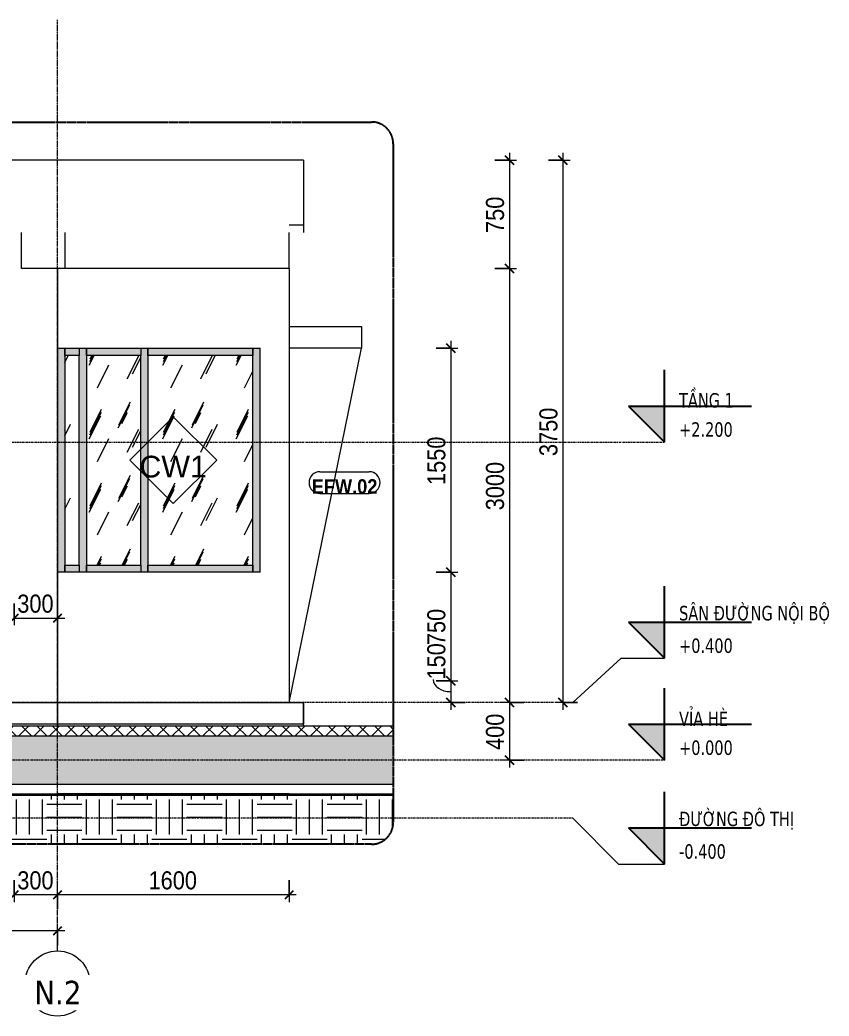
# Model space of a CAD drawing. Header units: millimetres. Extents: x 67230 to 175545, y -2320 to 85793.
# Drawn here: x 96105 to 101697, y -1768 to 5120 of the extents above; entities that cross this region are included whole.
import ezdxf

# ---------------------------------------------------------------- set-up
doc = ezdxf.new("R2010")
doc.units = ezdxf.units.MM
for name, pattern in [('Centre', [31.75, 6.35, -4.7625, 15.875, -4.7625]), ('Grid Line', [22.225, 12.7, -3.175, 3.175, -3.175]), ('Hidden', [7.14375, 4.7625, -2.38125])]:
    doc.linetypes.add(name, pattern=pattern)
for name, color, linetype, lineweight in [('A-ANNO-DIMS', 211, 'Continuous', 9), ('A-ANNO-DIMS-50', 211, 'Continuous', 9), ('A-ANNO-NOTE', 131, 'Continuous', 9), ('A-DETL-GENF', 92, 'Continuous', 18), ('A-DETL-GENF-2', 92, 'Hidden', 25), ('A-DETL-GENF-3', 9, 'Continuous', 18), ('A-DETL-MEDM', 33, 'Continuous', 35), ('A-FLOR', 192, 'Continuous', 18), ('A-FLOR-FNSH-1', 7, 'Continuous', 18), ('A-FLOR-LEVL', 51, 'Continuous', 9), ('A-FLOR-LEVL-1', 51, 'Continuous', 25), ('A-FLOR-LEVL-2', 51, 'Centre', 9), ('A-FLOR-MCUT', 51, 'Continuous', 18), ('A-FLOR-PATT-1', 8, 'Continuous', 18), ('A-GLAZ-CURT', 52, 'Continuous', 18), ('A-GLAZ-CURT-2', 254, 'Continuous', 18), ('A-GLAZ-CWMG', 51, 'Continuous', 18), ('A-GLAZ-CWMG-2', 254, 'Continuous', 18), ('A-WALL', 113, 'Continuous', 18), ('A-WALL-IDEN', 211, 'Continuous', 9), ('S-BEAM', 12, 'Continuous', 18), ('S-COLS', 52, 'Continuous', 18), ('S-GRID-1', 1, 'Grid Line', 9), ('S-GRID-IDEN', 1, 'Continuous', 9)]:
    doc.layers.add(name, color=color, linetype=linetype, lineweight=lineweight)
doc.styles.add('Arial_2', font='arial.ttf', dxfattribs={"height": 150})
doc.styles.add('Arial_B', font='arialbd.ttf', dxfattribs={"width": 0.9, "height": 100})
doc.styles.add('Tahoma_B', font='tahomabd.ttf', dxfattribs={"height": 162.5})
doc.styles.add('Tahoma_B_1', font='tahomabd.ttf', dxfattribs={"width": 0.85, "height": 100})
doc.styles.add('UTM Avo', font='', dxfattribs={"width": 0.9, "height": 125})
doc.styles.get('UTM Avo').set_extended_font_data('UTM Avo')
doc.dimstyles.new('1_Dim_chi_tiet_2_5', dxfattribs={"dimscale": 304.8, "dimtxt": 124.912619, "dimasz": 0.19685, "dimexe": 0.164042, "dimexo": 0.0625, "dimgap": 0.016404, "dimtad": 1, "dimdec": 0, "dimrnd": 5, "dimzin": 0, "dimdsep": 46, "dimtxsty": 'UTM Avo', "dimblk1": 'OBLIQUE', "dimblk2": 'OBLIQUE', "dimsah": 1, "dimcen": 0.09, "dimdle": 0.164042, "dimazin": 0, "dimtfac": 1, "dimtdec": 4, "dimtix": 1, "dimtmove": 1, "dimatfit": 3, "dimfxl": 0.328084, "dimfxlon": 1, "dimtvp": 1, "dimtolj": 1, "dimtzin": 0, "dimarcsym": 2})
doc.dimstyles.new('1_Dim_chi_tiet_2_5_1', dxfattribs={"dimscale": 304.8, "dimtxt": 124.912619, "dimasz": 0.19685, "dimexe": 0.164042, "dimexo": 0.0625, "dimgap": 0.016404, "dimtad": 1, "dimdec": 0, "dimrnd": 5, "dimzin": 0, "dimdsep": 46, "dimtxsty": 'UTM Avo', "dimblk1": 'OBLIQUE', "dimblk2": 'OBLIQUE', "dimsah": 1, "dimcen": 0.09, "dimdle": 0.164042, "dimazin": 0, "dimtfac": 1, "dimtdec": 4, "dimtix": 1, "dimtmove": 0, "dimatfit": 3, "dimfxl": 0.328084, "dimfxlon": 1, "dimtvp": 1, "dimtolj": 1, "dimtzin": 0, "dimarcsym": 2})
pattern_1 = [(63.435, (627.7, 34.78), (-0.0009, 508.0002), [177.488, -958.435]), (63.435, (119.7, 34.78), (-0.0009, 508.0002), [177.488, -958.435]), (63.435, (870.88, 132.92), (-0.0009, 508.0002), [177.488, -958.435]), (63.435, (362.88, 132.92), (-0.0009, 508.0002), [177.488, -958.435]), (63.435, (834.08, 98.28), (-0.0009, 508.0002), [177.488, -958.435]), (63.435, (326.08, 98.28), (-0.0009, 508.0002), [177.488, -958.435]), (63.435, (796.56, 296.7), (-0.0009, 508.0002), [86.267, -1049.655]), (63.435, (288.56, 296.7), (-0.0009, 508.0002), [86.267, -1049.655]), (63.435, (772.02, 265.98), (-0.0009, 508.0002), [177.488, -958.435]), (63.435, (264.02, 265.98), (-0.0009, 508.0002), [177.488, -958.435]), (63.435, (776.35, 288.03), (-0.0009, 508.0002), [177.488, -958.435]), (63.435, (268.35, 288.03), (-0.0009, 508.0002), [177.488, -958.435]), (63.435, (571.4, 191.31), (-0.0009, 508.0002), [177.488, -958.435]), (63.435, (63.4, 191.31), (-0.0009, 508.0002), [177.488, -958.435]), (63.435, (575.73, 217.3), (-0.0009, 508.0002), [177.488, -958.435]), (63.435, (67.73, 217.3), (-0.0009, 508.0002), [177.488, -958.435]), (63.435, (576.9, 236.03), (-0.0009, 508.0002), [177.488, -958.435]), (63.435, (68.9, 236.03), (-0.0009, 508.0002), [177.488, -958.435])]

# ---------------------------------------------------------------- blocks, each defined once
blk = doc.blocks.new('System Panel - Glazed-2035462-TKCS_NHÀ BẢO VỆ - MẶT ĐỨNG 1')
at = {"layer": 'A-GLAZ-CURT-2'}
h = blk.add_hatch(dxfattribs=at)
h.set_pattern_fill('FP_12', color=256, style=0, pattern_type=2)
h.set_pattern_definition(pattern_1)
h.paths.add_polyline_path([(75002.564287, 1350), (75002.564287, 2800), (74277.564287, 2800), (74277.564287, 1350)])
at = {"layer": 'A-GLAZ-CURT'}
for p, q in [((75002.564287, 2800), (74277.564287, 2800)), ((74277.564287, 2800), (74277.564287, 1350)), ((75002.564287, 1350), (75002.564287, 2800)), ((74277.564287, 1350), (75002.564287, 1350))]:
    blk.add_line(p, q, dxfattribs=at)
blk = doc.blocks.new('Rectangular Mullion - 50 x 100mm-4738934-TKCS_NHÀ BẢO VỆ - MẶT ĐỨNG 1')
at = {"layer": 'A-GLAZ-CWMG-2'}
blk.add_hatch(color=256, dxfattribs=at).paths.add_polyline_path([(73802.6, 2800), (73802.6, 2850), (73702.6, 2850), (73702.6, 2800)])
at = {"layer": 'A-GLAZ-CWMG'}
for p, q in [((73702.6, 2800), (73702.6, 2850)), ((73802.6, 2850), (73802.6, 2800))]:
    blk.add_line(p, q, dxfattribs=at)
blk = doc.blocks.new('Rectangular Mullion - 50 x 100mm-2023109-TKCS_NHÀ BẢO VỆ - MẶT ĐỨNG 1')
at = {"layer": 'A-GLAZ-CWMG-2'}
blk.add_hatch(color=256, dxfattribs=at).paths.add_polyline_path([(74277.564287, 1300), (75002.564287, 1300), (75002.564287, 1350), (74277.564287, 1350)])
at = {"layer": 'A-GLAZ-CWMG'}
for p, q in [((74277.564287, 1300), (74277.564287, 1350)), ((75002.564287, 1350), (75002.564287, 1300))]:
    blk.add_line(p, q, dxfattribs=at)
blk = doc.blocks.new('Rectangular Mullion - 50 x 100mm-2035463-TKCS_NHÀ BẢO VỆ - MẶT ĐỨNG 1')
at = {"layer": 'A-GLAZ-CWMG-2'}
blk.add_hatch(color=256, dxfattribs=at).paths.add_polyline_path([(73652.564287, 1300), (73702.564287, 1300), (73702.564287, 2850), (73652.564287, 2850), (73652.564287, 1350)])
at = {"layer": 'A-GLAZ-CWMG'}
for p, q in [((73702.564287, 2850), (73702.564287, 2800)), ((73702.564287, 1350), (73702.564287, 1300))]:
    blk.add_line(p, q, dxfattribs=at)
blk = doc.blocks.new('Rectangular Mullion - 50 x 100mm-2035464-TKCS_NHÀ BẢO VỆ - MẶT ĐỨNG 1')
at = {"layer": 'A-GLAZ-CWMG-2'}
blk.add_hatch(color=256, dxfattribs=at).paths.add_polyline_path([(75052.564287, 1300), (75052.564287, 2850), (75002.564287, 2850), (75002.564287, 1300)])
at = {"layer": 'A-GLAZ-CWMG'}
for p, q in [((75002.564287, 2800), (75002.564287, 2850)), ((75002.564287, 1300), (75002.564287, 1350))]:
    blk.add_line(p, q, dxfattribs=at)
blk = doc.blocks.new('System Panel - Glazed-4709710-TKCS_NHÀ BẢO VỆ - MẶT ĐỨNG 1')
at = {"layer": 'A-GLAZ-CURT-2'}
h = blk.add_hatch(dxfattribs=at)
h.set_pattern_fill('FP_12', color=256, style=0, pattern_type=2)
h.set_pattern_definition(pattern_1)
h.paths.add_polyline_path([(73852.6, 1350), (74227.6, 1350), (74227.6, 2800), (73852.6, 2800), (73852.6, 1932.1)])
at = {"layer": 'A-GLAZ-CURT'}
for p, q in [((74227.6, 2800), (73852.6, 2800)), ((73852.6, 2800), (73852.6, 1350)), ((74227.6, 1350), (74227.6, 2800)), ((73852.6, 1350), (74227.6, 1350))]:
    blk.add_line(p, q, dxfattribs=at)
blk = doc.blocks.new('Rectangular Mullion - 50 x 100mm-2023108-TKCS_NHÀ BẢO VỆ - MẶT ĐỨNG 1')
at = {"layer": 'A-GLAZ-CWMG-2'}
blk.add_hatch(color=256, dxfattribs=at).paths.add_polyline_path([(75002.564287, 2800), (75002.564287, 2850), (74277.564287, 2850), (74277.564287, 2800)])
at = {"layer": 'A-GLAZ-CWMG'}
for p, q in [((74277.564287, 2800), (74277.564287, 2850)), ((75002.564287, 2850), (75002.564287, 2800))]:
    blk.add_line(p, q, dxfattribs=at)
blk = doc.blocks.new('Rectangular Mullion - 50 x 100mm-4709698-TKCS_NHÀ BẢO VỆ - MẶT ĐỨNG 1')
at = {"layer": 'A-GLAZ-CWMG-2'}
blk.add_hatch(color=256, dxfattribs=at).paths.add_polyline_path([(74227.6, 1300), (74227.6, 1350), (73852.6, 1350), (73852.6, 1300)])
at = {"layer": 'A-GLAZ-CWMG'}
for p, q in [((73852.6, 1300), (73852.6, 1350)), ((74227.6, 1350), (74227.6, 1300))]:
    blk.add_line(p, q, dxfattribs=at)
blk = doc.blocks.new('Rectangular Mullion - 50 x 100mm-2035461-TKCS_NHÀ BẢO VỆ - MẶT ĐỨNG 1')
at = {"layer": 'A-GLAZ-CWMG-2'}
blk.add_hatch(color=256, dxfattribs=at).paths.add_polyline_path([(74277.564287, 1300), (74277.564287, 2850), (74227.564287, 2850), (74227.564287, 1300)])
at = {"layer": 'A-GLAZ-CWMG'}
for p, q in [((74227.564287, 2850), (74227.564287, 2800)), ((74277.564287, 2850), (74277.564287, 2800)), ((74227.564287, 1350), (74227.564287, 1300)), ((74277.564287, 1350), (74277.564287, 1300))]:
    blk.add_line(p, q, dxfattribs=at)
blk = doc.blocks.new('System Panel - Glazed-4738936-TKCS_NHÀ BẢO VỆ - MẶT ĐỨNG 1')
at = {"layer": 'A-GLAZ-CURT-2'}
h = blk.add_hatch(dxfattribs=at)
h.set_pattern_fill('FP_12', color=256, style=0, pattern_type=2)
h.set_pattern_definition(pattern_1)
h.paths.add_polyline_path([(73802.6, 1350), (73802.6, 2800), (73702.6, 2800), (73702.6, 1350)])
at = {"layer": 'A-GLAZ-CURT'}
for p, q in [((73802.6, 2800), (73702.6, 2800)), ((73702.6, 2800), (73702.6, 1350)), ((73802.6, 1350), (73802.6, 2800)), ((73702.6, 1350), (73802.6, 1350))]:
    blk.add_line(p, q, dxfattribs=at)
blk = doc.blocks.new('Rectangular Mullion - 50 x 100mm-4709699-TKCS_NHÀ BẢO VỆ - MẶT ĐỨNG 1')
at = {"layer": 'A-GLAZ-CWMG-2'}
blk.add_hatch(color=256, dxfattribs=at).paths.add_polyline_path([(74227.6, 2800), (74227.6, 2850), (73852.6, 2850), (73852.6, 2800)])
at = {"layer": 'A-GLAZ-CWMG'}
for p, q in [((73852.6, 2800), (73852.6, 2850)), ((74227.6, 2850), (74227.6, 2800))]:
    blk.add_line(p, q, dxfattribs=at)
blk = doc.blocks.new('Rectangular Mullion - 50 x 100mm-4738935-TKCS_NHÀ BẢO VỆ - MẶT ĐỨNG 1')
at = {"layer": 'A-GLAZ-CWMG-2'}
blk.add_hatch(color=256, dxfattribs=at).paths.add_polyline_path([(73702.6, 1300), (73802.6, 1300), (73802.6, 1350), (73702.6, 1350)])
at = {"layer": 'A-GLAZ-CWMG'}
for p, q in [((73702.6, 1300), (73702.6, 1350)), ((73802.6, 1350), (73802.6, 1300))]:
    blk.add_line(p, q, dxfattribs=at)
blk = doc.blocks.new('BORDER VIEW - BORDER VIEW-4799510-TKCS_NHÀ BẢO VỆ - MẶT ĐỨNG 1')
at = {"layer": 'A-DETL-GENF-2'}
for p, q in [((68662.6, 4413.8), (75822.7, 4413.8)), ((68512.6, -430), (68512.6, 4263.8)), ((75972.7, 4263.8), (75972.7, -430)), ((75822.7, -580), (68662.6, -580))]:
    blk.add_line(p, q, dxfattribs=at)
for centre, start, end in [((68662.6, 4263.8), 90, 180), ((75822.7, 4263.8), 0, 90), ((68662.6, -430), 180, 270), ((75822.7, -430), 270, 360)]:
    blk.add_arc(centre, 150, start, end, dxfattribs=at)
blk = doc.blocks.new('Level - CAO ĐỘ LEVEL-350587-TKCS_NHÀ BẢO VỆ - MẶT ĐỨNG 1')
at = {"layer": 'A-FLOR-LEVL'}
blk.add_hatch(color=256, dxfattribs=at).paths.add_polyline_path([(77847.9, 2450), (77847.9, 2200), (77597.9, 2450)])
at = {"layer": 'A-FLOR-LEVL-1'}
for p, q in [((77847.9, 2200), (77847.9, 2700)), ((77597.9, 2450), (77847.9, 2200)), ((77597.9, 2450), (78447.9, 2450))]:
    blk.add_line(p, q, dxfattribs=at)
blk = doc.blocks.new('Grid - M_Grid Head - Circle-353313-TKCS_NHÀ BẢO VỆ - MẶT ĐỨNG 1')
at = {"layer": 'S-GRID-IDEN'}
blk.add_circle((69152.6, -2094.5), 225, dxfattribs=at)
blk = doc.blocks.new('DIMBLOCK29-TKCS_NHÀ BẢO VỆ - MẶT ĐỨNG 1')
at = {"layer": 'A-ANNO-DIMS-50'}
for p, q in [((99387.5, 4150), (99537.5, 4150)), ((99487.5, 4150), (99387.5, 4150)), ((99487.5, 4200), (99487.5, 3400)), ((99387.5, 3400), (99537.5, 3400)), ((99487.5, 3400), (99387.5, 3400))]:
    blk.add_line(p, q, dxfattribs=at)
at = {"layer": 'A-ANNO-DIMS-50', "lineweight": 25}
for p, q in [((99487.5, 4150), (99457.5, 4180)), ((99487.5, 4150), (99517.5, 4120)), ((99487.5, 3400), (99457.5, 3430)), ((99487.5, 3400), (99517.5, 3370))]:
    blk.add_line(p, q, dxfattribs=at)
at = {"layer": 'A-ANNO-DIMS-50', "color": 0, "insert": (99325.2, 3646.6), "char_height": 125, "width": 308.118, "attachment_point": 1, "rotation": 90, "line_spacing_factor": 1.110334, "style": 'UTM Avo'}
blk.add_mtext('750', dxfattribs=at)
blk = doc.blocks.new('_Oblique')
at = {"color": 0, "linetype": 'ByBlock', "lineweight": -2}
blk.add_line((-0.5, -0.5), (0.5, 0.5), dxfattribs=at)
blk = doc.blocks.new('DIMBLOCK30-TKCS_NHÀ BẢO VỆ - MẶT ĐỨNG 1')
at = {"layer": 'A-ANNO-DIMS-50'}
for p, q in [((99387.5, 3400), (99537.5, 3400)), ((99487.5, 3400), (99387.5, 3400)), ((99487.5, 3400), (99487.5, 400)), ((99587.5, 400), (99437.5, 400)), ((99487.5, 400), (99587.5, 400))]:
    blk.add_line(p, q, dxfattribs=at)
at = {"layer": 'A-ANNO-DIMS-50', "lineweight": 25}
for p, q in [((99487.5, 3400), (99457.5, 3430)), ((99487.5, 3400), (99517.5, 3370)), ((99487.5, 400), (99457.5, 430)), ((99487.5, 400), (99517.5, 370))]:
    blk.add_line(p, q, dxfattribs=at)
at = {"layer": 'A-ANNO-DIMS-50', "color": 0, "insert": (99325.2, 1728.8), "char_height": 125, "width": 410.824, "attachment_point": 1, "rotation": 90, "line_spacing_factor": 1.110334, "style": 'UTM Avo'}
blk.add_mtext('3000', dxfattribs=at)
blk = doc.blocks.new('DIMBLOCK31-TKCS_NHÀ BẢO VỆ - MẶT ĐỨNG 1')
at = {"layer": 'A-ANNO-DIMS-50', "lineweight": 25}
for p, q in [((99487.5, 400), (99457.5, 430)), ((99487.5, 400), (99517.5, 370)), ((99487.5, 0), (99457.5, 30)), ((99487.5, 0), (99517.5, -30))]:
    blk.add_line(p, q, dxfattribs=at)
at = {"layer": 'A-ANNO-DIMS-50'}
for p, q in [((99587.5, 400), (99437.5, 400)), ((99487.5, 400), (99487.5, -50)), ((99487.5, 400), (99587.5, 400)), ((99587.5, 0), (99437.5, 0)), ((99487.5, 0), (99587.5, 0))]:
    blk.add_line(p, q, dxfattribs=at)
at = {"layer": 'A-ANNO-DIMS-50', "color": 0, "insert": (99325.2, 71.6), "char_height": 125, "width": 308.118, "attachment_point": 1, "rotation": 90, "line_spacing_factor": 1.110334, "style": 'UTM Avo'}
blk.add_mtext('400', dxfattribs=at)
blk = doc.blocks.new('DIMBLOCK32-TKCS_NHÀ BẢO VỆ - MẶT ĐỨNG 1')
at = {"layer": 'A-ANNO-DIMS-50'}
for p, q in [((99757, 4150), (99907, 4150)), ((99857, 4150), (99757, 4150)), ((99857, 4200), (99857, 350)), ((99957, 400), (99807, 400)), ((99857, 400), (99957, 400))]:
    blk.add_line(p, q, dxfattribs=at)
at = {"layer": 'A-ANNO-DIMS-50', "lineweight": 25}
for p, q in [((99857, 4150), (99827, 4180)), ((99857, 4150), (99887, 4120)), ((99857, 400), (99827, 430)), ((99857, 400), (99887, 370))]:
    blk.add_line(p, q, dxfattribs=at)
at = {"layer": 'A-ANNO-DIMS-50', "color": 0, "insert": (99694.6, 2103.8), "char_height": 125, "width": 410.824, "attachment_point": 1, "rotation": 90, "line_spacing_factor": 1.110334, "style": 'UTM Avo'}
blk.add_mtext('3750', dxfattribs=at)
blk = doc.blocks.new('M_Wall Tag - 12mm-36223-TKCS_NHÀ BẢO VỆ - MẶT ĐỨNG 1')
at = {"layer": 'A-WALL-IDEN'}
for p, q in [((74152.564287, 2075), (74452.564287, 2375)), ((74452.564287, 2375), (74752.564287, 2075)), ((74152.564287, 2075), (74452.564287, 1775)), ((74752.564287, 2075), (74452.564287, 1775))]:
    blk.add_line(p, q, dxfattribs=at)
blk = doc.blocks.new('DIMBLOCK33-TKCS_NHÀ BẢO VỆ - MẶT ĐỨNG 1')
at = {"layer": 'A-ANNO-DIMS-50'}
for p, q in [((96364.6, -1029.7), (96364.6, -879.7)), ((97964.6, -829.7), (97964.6, -979.7)), ((97964.6, -929.7), (97964.6, -829.7)), ((98014.6, -929.7), (96364.6, -929.7)), ((96364.6, -929.7), (96364.6, -1029.7))]:
    blk.add_line(p, q, dxfattribs=at)
at = {"layer": 'A-ANNO-DIMS-50', "lineweight": 25}
for p, q in [((96364.6, -929.7), (96334.6, -959.7)), ((96364.6, -929.7), (96394.6, -899.7)), ((97964.6, -929.7), (97934.6, -959.7)), ((97964.6, -929.7), (97994.6, -899.7))]:
    blk.add_line(p, q, dxfattribs=at)
at = {"layer": 'A-ANNO-DIMS-50', "color": 0, "insert": (96993.5, -767.3), "char_height": 125, "width": 410.824, "attachment_point": 1, "line_spacing_factor": 1.110334, "style": 'UTM Avo'}
blk.add_mtext('1600', dxfattribs=at)
blk = doc.blocks.new('DIMBLOCK34-TKCS_NHÀ BẢO VỆ - MẶT ĐỨNG 1')
at = {"layer": 'A-ANNO-DIMS-50'}
for p, q in [((96064.6, -829.7), (96064.6, -979.7)), ((96064.6, -929.7), (96064.6, -829.7)), ((96364.6, -1029.7), (96364.6, -879.7)), ((96364.6, -929.7), (96064.6, -929.7)), ((96364.6, -929.7), (96364.6, -1029.7))]:
    blk.add_line(p, q, dxfattribs=at)
at = {"layer": 'A-ANNO-DIMS-50', "lineweight": 25}
for p, q in [((96064.6, -929.7), (96034.6, -959.7)), ((96064.6, -929.7), (96094.6, -899.7)), ((96364.6, -929.7), (96334.6, -959.7)), ((96364.6, -929.7), (96394.6, -899.7))]:
    blk.add_line(p, q, dxfattribs=at)
at = {"layer": 'A-ANNO-DIMS-50', "color": 0, "insert": (96086.2, -767.3), "char_height": 125, "width": 308.118, "attachment_point": 1, "line_spacing_factor": 1.110334, "style": 'UTM Avo'}
blk.add_mtext('300', dxfattribs=at)
blk = doc.blocks.new('DIMBLOCK38-TKCS_NHÀ BẢO VỆ - MẶT ĐỨNG 1')
at = {"layer": 'A-ANNO-DIMS-50'}
for p, q in [((91864.6, -1279.7), (91864.6, -1129.7)), ((96364.6, -1279.7), (96364.6, -1129.7)), ((96414.6, -1179.7), (91814.6, -1179.7)), ((91864.6, -1179.7), (91864.6, -1279.7)), ((96364.6, -1179.7), (96364.6, -1279.7))]:
    blk.add_line(p, q, dxfattribs=at)
at = {"layer": 'A-ANNO-DIMS-50', "lineweight": 25}
for p, q in [((91864.6, -1179.7), (91894.6, -1149.7)), ((96364.6, -1179.7), (96394.6, -1149.7)), ((91864.6, -1179.7), (91834.6, -1209.7)), ((96364.6, -1179.7), (96334.6, -1209.7))]:
    blk.add_line(p, q, dxfattribs=at)
at = {"layer": 'A-ANNO-DIMS-50', "color": 0, "insert": (93943.5, -1017.3), "char_height": 125, "width": 410.824, "attachment_point": 1, "line_spacing_factor": 1.110334, "style": 'UTM Avo'}
blk.add_mtext('4500', dxfattribs=at)
blk = doc.blocks.new('DIMBLOCK39-TKCS_NHÀ BẢO VỆ - MẶT ĐỨNG 1')
at = {"layer": 'A-ANNO-DIMS-50'}
for p, q in [((99082.1, 2900), (99082.1, 1300)), ((98982.1, 2850), (99132.1, 2850)), ((99082.1, 2850), (98982.1, 2850)), ((98982.1, 1300), (99132.1, 1300)), ((99082.1, 1300), (98982.1, 1300))]:
    blk.add_line(p, q, dxfattribs=at)
at = {"layer": 'A-ANNO-DIMS-50', "lineweight": 25}
for p, q in [((99082.1, 2850), (99052.1, 2880)), ((99082.1, 2850), (99112.1, 2820)), ((99082.1, 1300), (99052.1, 1330)), ((99082.1, 1300), (99112.1, 1270))]:
    blk.add_line(p, q, dxfattribs=at)
at = {"layer": 'A-ANNO-DIMS-50', "color": 0, "insert": (98919.7, 1903.8), "char_height": 125, "width": 410.824, "attachment_point": 1, "rotation": 90, "line_spacing_factor": 1.110334, "style": 'UTM Avo'}
blk.add_mtext('1550', dxfattribs=at)
blk = doc.blocks.new('DIMBLOCK40-TKCS_NHÀ BẢO VỆ - MẶT ĐỨNG 1')
at = {"layer": 'A-ANNO-DIMS-50', "lineweight": 25}
for p, q in [((99082.1, 1300), (99052.1, 1330)), ((99082.1, 1300), (99112.1, 1270)), ((99082.1, 550), (99052.1, 580)), ((99082.1, 550), (99112.1, 520))]:
    blk.add_line(p, q, dxfattribs=at)
at = {"layer": 'A-ANNO-DIMS-50'}
for p, q in [((98982.1, 1300), (99132.1, 1300)), ((99082.1, 1300), (98982.1, 1300)), ((99082.1, 1300), (99082.1, 550)), ((98982.1, 550), (99132.1, 550)), ((99082.1, 550), (98982.1, 550))]:
    blk.add_line(p, q, dxfattribs=at)
at = {"layer": 'A-ANNO-DIMS-50', "color": 0, "insert": (98919.7, 796.6), "char_height": 125, "width": 308.118, "attachment_point": 1, "rotation": 90, "line_spacing_factor": 1.110334, "style": 'UTM Avo'}
blk.add_mtext('750', dxfattribs=at)
blk = doc.blocks.new('DIMBLOCK41-TKCS_NHÀ BẢO VỆ - MẶT ĐỨNG 1')
at = {"layer": 'A-ANNO-DIMS-50', "lineweight": 25}
for p, q in [((99082.1, 550), (99052.1, 580)), ((99082.1, 550), (99112.1, 520)), ((99082.1, 400), (99052.1, 430)), ((99082.1, 400), (99112.1, 370))]:
    blk.add_line(p, q, dxfattribs=at)
at = {"layer": 'A-ANNO-DIMS-50'}
for p, q in [((98982.1, 550), (99132.1, 550)), ((99082.1, 550), (98982.1, 550)), ((99082.1, 550), (99082.1, 350)), ((99182.1, 400), (99032.1, 400)), ((99082.1, 400), (99182.1, 400))]:
    blk.add_line(p, q, dxfattribs=at)
blk.add_ellipse((99082.1, 558.7), major_axis=(120.7, 0), ratio=0.693791, start_param=3.141593, end_param=4.712389, dxfattribs=at)
at = {"layer": 'A-ANNO-DIMS-50', "color": 0, "insert": (98919.7, 558.7), "char_height": 125, "width": 308.118, "attachment_point": 1, "rotation": 90, "line_spacing_factor": 1.110334, "style": 'UTM Avo'}
blk.add_mtext('150', dxfattribs=at)
blk = doc.blocks.new('DIMBLOCK44-TKCS_NHÀ BẢO VỆ - MẶT ĐỨNG 1')
at = {"layer": 'A-ANNO-DIMS-50'}
for p, q in [((96064.6, 1083.5), (96064.6, 933.5)), ((96064.6, 983.5), (96064.6, 1083.5)), ((96364.6, 1083.5), (96364.6, 933.5)), ((96364.6, 983.5), (96364.6, 1083.5)), ((96064.6, 983.5), (96414.6, 983.5))]:
    blk.add_line(p, q, dxfattribs=at)
at = {"layer": 'A-ANNO-DIMS-50', "lineweight": 25}
for p, q in [((96064.6, 983.5), (96034.6, 953.5)), ((96064.6, 983.5), (96094.6, 1013.5)), ((96364.6, 983.5), (96334.6, 953.5)), ((96364.6, 983.5), (96394.6, 1013.5))]:
    blk.add_line(p, q, dxfattribs=at)
at = {"layer": 'A-ANNO-DIMS-50', "color": 0, "insert": (96086.2, 1145.9), "char_height": 125, "width": 308.118, "attachment_point": 1, "line_spacing_factor": 1.110334, "style": 'UTM Avo'}
blk.add_mtext('300', dxfattribs=at)
blk = doc.blocks.new('NCV_GHI CHU VAT LIEU HOAN THIEN - NCV_GHI CHU VAT LIEU HOAN THIEN-2360914-TKCS_NHÀ BẢO VỆ - MẶT ĐỨNG 1')
at = {"layer": 'A-ANNO-NOTE'}
for p, q in [((72066.1, 3724.7), (72406.2, 3724.7)), ((72066.1, 3573.8), (72406.2, 3573.8))]:
    blk.add_line(p, q, dxfattribs=at)
for centre, start, end in [((72066.1, 3649.3), 90, 270), ((72406.2, 3649.3), 270, 90)]:
    blk.add_arc(centre, 75.5, start, end, dxfattribs=at)

msp = doc.modelspace()

# ---------------------------------------------------------------- hatches: boundary and pattern name
at = {"layer": 'A-DETL-GENF-3'}
h = msp.add_hatch(dxfattribs=at)
h.set_pattern_fill('FP_13', color=256, style=0, pattern_type=2)
h.set_pattern_definition([(0, (22743.01, 0), (241.935, 241.935), [241.935, -241.935]), (0, (22743.01, 90.73), (241.935, 241.935), [241.935, -241.935]), (0, (22743.01, 181.45), (241.935, 241.935), [241.935, -241.935]), (90, (22773.25, 211.7), (-241.935, 241.935), [241.935, -241.935]), (90, (22863.98, 211.7), (-241.935, 241.935), [241.935, -241.935]), (90, (22954.7, 211.7), (-241.935, 241.935), [241.935, -241.935])])
h.paths.add_polyline_path([(97780.6, -580), (98534.8, -580), (98573.6, -574.9), (98609.8, -559.9), (98640.8, -536.1), (98664.7, -505), (98679.7, -468.8), (98684.8, -430), (98684.8, -238.3), (91224.6, -238.3), (91224.6, -430), (91229.7, -468.8), (91244.7, -505), (91268.6, -536.1), (91299.6, -559.9), (91335.8, -574.9), (91374.6, -580), (95521, -580)])
at = {"layer": 'A-FLOR-PATT-1'}
h = msp.add_hatch(dxfattribs=at)
h.set_pattern_fill('FP_9', color=256, style=0, pattern_type=2)
h.set_pattern_definition([(45, (22743.01, 0), (-53.03301, 53.03301), []), (135, (22743.01, 0), (-53.03301, -53.03301), [])])
h.paths.add_polyline_path([(93261.3, 166), (98684.8, 166), (98684.8, 236), (91224.6, 236), (91224.6, 166)])
h = msp.add_hatch(dxfattribs=at)
h.set_pattern_fill('FP_7', color=256, style=0, pattern_type=2)
h.set_pattern_definition([(0, (22743.013, 0), (203.2, 50.8), [16.764, -135.636, 16.764, -135.636, -812.8]), (0, (22743.013, 0), (203.2, 50.8), [-304.8, 16.764, -288.036, 16.764, -135.636, -355.6]), (0, (22743.013, 0), (203.2, 50.8), [-762, 16.764, -84.836, 16.764, -237.236]), (120, (22819.213, 25.4), (-145.59409, 150.576362), [16.764, -135.636, 16.764, -135.636, -812.8]), (120, (22819.213, 25.4), (-145.59409, 150.576362), [-304.8, 16.764, -288.036, 16.764, -135.636, -355.6]), (120, (22819.213, 25.4), (-145.59409, 150.576362), [-762, 16.764, -84.836, 16.764, -237.236]), (240, (22844.613, 127), (-57.60591, -201.376362), [16.764, -135.636, 16.764, -135.636, -812.8]), (240, (22844.613, 127), (-57.60591, -201.376362), [-304.8, 16.764, -288.036, 16.764, -135.636, -355.6]), (240, (22844.613, 127), (-57.60591, -201.376362), [-762, 16.764, -84.836, 16.764, -237.236])])
h.paths.add_polyline_path([(93261.3, -164.3), (98684.8, -164.3), (98684.8, 166), (91224.6, 166), (91224.6, -164.3)])
h = msp.add_hatch(dxfattribs=at)
h.set_pattern_fill('FP_8', color=256, style=0, pattern_type=2)
h.set_pattern_definition([(50, (22743.01, 0), (91.09195, -7.96922), [9.525, -104.775]), (355, (22743.01, 0), (-17.62121, 95.5283), [7.62, -83.82]), (100.451, (22750.6, -0.66), (73.47134, 87.55785), [8.095, -89.045]), (46.184, (22743.01, 25.4), (135.5398, -21.02128), [14.287, -157.162]), (96.636, (22754.31, 23.65), (118.7017, 123.71416), [12.143, -133.568]), (351.184, (22743.01, 25.4), (118.70287, 123.71298), [11.43, -125.73]), (21, (22755.71, 19.05), (75.80726, -51.13229), [9.525, -104.775]), (326, (22755.71, 19.05), (30.90118, 92.09387), [7.62, -83.82]), (71.451, (22762.03, 14.79), (106.70837, 40.96021), [8.095, -89.045]), (37.5, (22743.013, 0), (1.544161, 42.277538), [1.676, -81.128, 1.676, -83.414, -84.137]), (37.5, (22743.013, 0), (1.544161, 42.277538), [-167.894, 1.676, -82.461]), (7.5, (22743.013, 0), (33.40972, 50.090374), [1.676, -46.838, 1.676, -79.223, -32.067]), (7.5, (22743.013, 0), (33.40972, 50.090374), [-129.413, 1.676, -30.391]), (327.5, (22714.692, 0), (67.795513, -2.864035), [1.676, -30.074, 1.676, -97.384, -131.445]), (327.5, (22714.692, 0), (67.795513, -2.864035), [-130.81, 1.676, -129.769]), (317.5, (22701.99, 0), (74.06478, 12.71375), [1.676, -39.599, 1.676, -64.11, -93.345]), (317.5, (22701.99, 0), (74.06478, 12.71375), [-107.061, 1.676, -91.669])])
h.paths.add_polyline_path([(93261.3, -164.3), (98684.8, -164.3), (98684.8, 166), (91224.6, 166), (91224.6, -164.3)])

# ---------------------------------------------------------------- linework, layer by layer
at = {"layer": 'A-DETL-MEDM'}
msp.add_line((98684.8, -238.3), (91224.6, -238.3), dxfattribs=at)
at = {"layer": 'A-FLOR'}
for p, q in [((98064.6, 3700), (98064.6, 3650)), ((97964.6, 3000), (98464.6, 3000)), ((97964.6, 3000), (97964.6, 2850)), ((98464.6, 3000), (98464.6, 2850)), ((98464.6, 2850), (97964.6, 2850)), ((91864.6, 400), (98064.6, 400)), ((98064.6, 400), (98064.6, 250)), ((98064.6, 250), (91864.6, 250)), ((96364.6, -228.9), (97964.6, -228.9)), ((97964.6, -228.9), (97964.6, -238.3))]:
    msp.add_line(p, q, dxfattribs=at)
at = {"layer": 'A-FLOR-FNSH-1'}
for p, q in [((98684.8, 236), (91224.6, 236)), ((91224.6, -164.3), (98684.8, -164.3))]:
    msp.add_line(p, q, dxfattribs=at)
at = {"layer": 'A-FLOR-LEVL'}
for p, q in [((99924.9, 400), (100260.5, 705.3)), ((100260.5, 705.3), (100559.9, 705.3)), ((99924.9, -400), (100242.4, -717.5)), ((100242.4, -717.5), (100559.9, -717.5))]:
    msp.add_line(p, q, dxfattribs=at)
at = {"layer": 'A-FLOR-LEVL-2'}
for p, q in [((90706.6, 2200), (100559.9, 2200)), ((99924.9, 400), (90706.6, 400)), ((100559.9, 0), (90706.6, 0)), ((99924.9, -400), (90706.6, -400))]:
    msp.add_line(p, q, dxfattribs=at)
at = {"layer": 'A-FLOR-MCUT'}
msp.add_line((98684.8, 166), (91224.6, 166), dxfattribs=at)
at = {"layer": 'A-WALL'}
for p, q in [((98064.6, 4150), (91864.6, 4150)), ((98064.6, 4150), (98064.6, 3700)), ((98064.6, 3700), (97964.6, 3700)), ((97964.6, 3400), (97964.6, 3000)), ((96364.6, 2850), (97764.6, 2850)), ((97764.6, 1300), (97764.6, 2850)), ((97964.6, 2850), (97964.6, 400)), ((97964.6, 400), (98464.6, 2850)), ((97764.6, 1300), (96364.6, 1300))]:
    msp.add_line(p, q, dxfattribs=at)
at = {"layer": 'S-BEAM'}
for p, q in [((96114.6, 3400), (96114.6, 3650)), ((96414.6, 3650), (96414.6, 3400)), ((97964.6, 3400), (97964.6, 3650)), ((96414.6, 3400), (96114.6, 3400)), ((97964.6, 3400), (96414.6, 3400)), ((96414.6, 400), (98064.6, 400)), ((98064.6, 236), (98064.6, 400))]:
    msp.add_line(p, q, dxfattribs=at)
at = {"layer": 'S-COLS'}
for p, q in [((96364.6, 3400), (96364.6, 236)), ((96364.6, -225.1), (96364.6, -238.3))]:
    msp.add_line(p, q, dxfattribs=at)
at = {"layer": 'S-GRID-1'}
for p, q in [((96364.6, 3869.7), (96364.6, 5119.7)), ((96364.6, -68.4), (96364.6, 3869.7)), ((96364.6, -1318.4), (96364.6, -68.4))]:
    msp.add_line(p, q, dxfattribs=at)

# ---------------------------------------------------------------- block references
at = {"layer": 'A-ANNO-NOTE'}
msp.add_blockref('NCV_GHI CHU VAT LIEU HOAN THIEN - NCV_GHI CHU VAT LIEU HOAN THIEN-2360914-TKCS_NHÀ BẢO VỆ - MẶT ĐỨNG 1', (26112.1, -1728.9), dxfattribs=at)
at = {"layer": 'A-DETL-GENF'}
msp.add_blockref('BORDER VIEW - BORDER VIEW-4799510-TKCS_NHÀ BẢO VỆ - MẶT ĐỨNG 1', (22712.1, 0), dxfattribs=at)
at = {"layer": 'A-FLOR-LEVL-1'}
for p in [(22712.1, 0), (22712.1, -1494.7), (22712.1, -2200), (22712.1, -2917.5)]:
    msp.add_blockref('Level - CAO ĐỘ LEVEL-350587-TKCS_NHÀ BẢO VỆ - MẶT ĐỨNG 1', p, dxfattribs=at)
at = {"layer": 'A-GLAZ-CURT'}
for name in ['System Panel - Glazed-4738936-TKCS_NHÀ BẢO VỆ - MẶT ĐỨNG 1', 'System Panel - Glazed-4709710-TKCS_NHÀ BẢO VỆ - MẶT ĐỨNG 1', 'System Panel - Glazed-2035462-TKCS_NHÀ BẢO VỆ - MẶT ĐỨNG 1']:
    msp.add_blockref(name, (22712.1, 0), dxfattribs=at)
at = {"layer": 'A-GLAZ-CWMG'}
for name, p in [('Rectangular Mullion - 50 x 100mm-2035463-TKCS_NHÀ BẢO VỆ - MẶT ĐỨNG 1', (22712.1, 0)), ('Rectangular Mullion - 50 x 100mm-4738934-TKCS_NHÀ BẢO VỆ - MẶT ĐỨNG 1', (22712.1, 0)), ('Rectangular Mullion - 50 x 100mm-2035461-TKCS_NHÀ BẢO VỆ - MẶT ĐỨNG 1', (22287.1, 0)), ('Rectangular Mullion - 50 x 100mm-4709699-TKCS_NHÀ BẢO VỆ - MẶT ĐỨNG 1', (22712.1, 0)), ('Rectangular Mullion - 50 x 100mm-2035461-TKCS_NHÀ BẢO VỆ - MẶT ĐỨNG 1', (22712.1, 0)), ('Rectangular Mullion - 50 x 100mm-2023108-TKCS_NHÀ BẢO VỆ - MẶT ĐỨNG 1', (22712.1, 0)), ('Rectangular Mullion - 50 x 100mm-2035464-TKCS_NHÀ BẢO VỆ - MẶT ĐỨNG 1', (22712.1, 0)), ('Rectangular Mullion - 50 x 100mm-4738935-TKCS_NHÀ BẢO VỆ - MẶT ĐỨNG 1', (22712.1, 0)), ('Rectangular Mullion - 50 x 100mm-4709698-TKCS_NHÀ BẢO VỆ - MẶT ĐỨNG 1', (22712.1, 0)), ('Rectangular Mullion - 50 x 100mm-2023109-TKCS_NHÀ BẢO VỆ - MẶT ĐỨNG 1', (22712.1, 0))]:
    msp.add_blockref(name, p, dxfattribs=at)
at = {"layer": 'A-WALL-IDEN'}
msp.add_blockref('M_Wall Tag - 12mm-36223-TKCS_NHÀ BẢO VỆ - MẶT ĐỨNG 1', (22712.1, 0), dxfattribs=at)
at = {"layer": 'S-GRID-IDEN'}
msp.add_blockref('Grid - M_Grid Head - Circle-353313-TKCS_NHÀ BẢO VỆ - MẶT ĐỨNG 1', (27212.1, 551.1), dxfattribs=at)

# ---------------------------------------------------------------- texts
at = {"layer": 'A-ANNO-NOTE', "insert": (98348.3, 1893.2), "char_height": 100, "width": 461.25, "attachment_point": 5, "line_spacing_factor": 0.936439, "style": 'Arial_B'}
msp.add_mtext('\\pt2.25,4.5,6.75,9,11.25,13.5,15.75,18,20.25,22.5,24.75,27,29.25,31.5,33.75,36,38.25,40.5,42.75,45,47.25,49.5,51.75,54,56.25,58.5,60.75,63,65.25,67.5,69.75,72;EFW.02', dxfattribs=at)
at = {"layer": 'A-FLOR-LEVL', "char_height": 100, "line_spacing_factor": 0.996129, "style": 'Tahoma_B_1'}
for s, insert, width, attachment_point in [('\\pt510,1020,1530,2040,2550,3060,3570,4080,4590,5100,5610,6120,6630,7140,7650,8160,8670,9180,9690,10200,10710,11220,11730,12240,12750,13260,13770,14280,14790,15300,15810,16320;TẦNG 1', (100660.2, 2437.2), 452.625, 7), ('\\pt212.5,425,637.5,850,1062.5,1275,1487.5,1700,1912.5,2125,2337.5,2550,2762.5,2975,3187.5,3400,3612.5,3825,4037.5,4250,4462.5,4675,4887.5,5100,5312.5,5525,5737.5,5950,6162.5,6375,6587.5,6800;+2.200', (100660.2, 2337.5), 441.575, 1), ('\\pt510,1020,1530,2040,2550,3060,3570,4080,4590,5100,5610,6120,6630,7140,7650,8160,8670,9180,9690,10200,10710,11220,11730,12240,12750,13260,13770,14280,14790,15300,15810,16320;SÂN ĐƯỜNG NỘI BỘ', (100660.2, 942.5), 1256.725, 7), ('\\pt212.5,425,637.5,850,1062.5,1275,1487.5,1700,1912.5,2125,2337.5,2550,2762.5,2975,3187.5,3400,3612.5,3825,4037.5,4250,4462.5,4675,4887.5,5100,5312.5,5525,5737.5,5950,6162.5,6375,6587.5,6800;+0.400', (100660.2, 842.8), 441.575, 1), ('\\pt510,1020,1530,2040,2550,3060,3570,4080,4590,5100,5610,6120,6630,7140,7650,8160,8670,9180,9690,10200,10710,11220,11730,12240,12750,13260,13770,14280,14790,15300,15810,16320;VỈA HÈ', (100660.2, 237.2), 427.55, 7), ('\\pt212.5,425,637.5,850,1062.5,1275,1487.5,1700,1912.5,2125,2337.5,2550,2762.5,2975,3187.5,3400,3612.5,3825,4037.5,4250,4462.5,4675,4887.5,5100,5312.5,5525,5737.5,5950,6162.5,6375,6587.5,6800;+0.000', (100660.2, 137.5), 441.575, 1), ('\\pt510,1020,1530,2040,2550,3060,3570,4080,4590,5100,5610,6120,6630,7140,7650,8160,8670,9180,9690,10200,10710,11220,11730,12240,12750,13260,13770,14280,14790,15300,15810,16320;ĐƯỜNG ĐÔ THỊ', (100660.2, -480.3), 958.8, 7), ('\\pt212.5,425,637.5,850,1062.5,1275,1487.5,1700,1912.5,2125,2337.5,2550,2762.5,2975,3187.5,3400,3612.5,3825,4037.5,4250,4462.5,4675,4887.5,5100,5312.5,5525,5737.5,5950,6162.5,6375,6587.5,6800;-0.400', (100660.2, -580), 396.525, 1)]:
    msp.add_mtext(s, dxfattribs=dict(at, insert=insert, width=width, attachment_point=attachment_point))
at = {"layer": 'A-WALL-IDEN', "insert": (97163.5, 2029.9), "char_height": 150, "width": 486, "attachment_point": 5, "line_spacing_factor": 0.936439, "style": 'Arial_2'}
msp.add_mtext('\\pt634.9995,1270.0005,1905,2539.9995,3175.0005,3810,4444.9995,5080.0005,5715,6349.9995,6985.0005,7620,8254.9995,8890.0005,9525,10159.9995,10795.0005,11430,12064.9995,12700.0005,13335,13969.9995,14605.0005,15240,15874.9995,16510.0005,17145,17779.9995,18415.0005,19050,19684.9995,20320.0005;CW1', dxfattribs=at)

# ---------------------------------------------------------------- dimensions: what is measured, and where the dimension line sits
at = {"layer": 'A-ANNO-DIMS'}
for base, p1, p2, override, picture, middle in [((99487.5, 3400), (99387.5, 4150), (99387.5, 3400), {"dimpost": '<>', "dimfxl": 750}, 'DIMBLOCK29-TKCS_NHÀ BẢO VỆ - MẶT ĐỨNG 1', (99417.9, 3775)), ((99857, 400), (99757, 4150), (99957, 400), {"dimpost": '<>', "dimfxl": 3755.329546}, 'DIMBLOCK32-TKCS_NHÀ BẢO VỆ - MẶT ĐỨNG 1', (99787.3, 2275)), ((99487.5, 400), (99387.5, 3400), (99587.5, 400), {"dimpost": '<>', "dimfxl": 3006.659276}, 'DIMBLOCK30-TKCS_NHÀ BẢO VỆ - MẶT ĐỨNG 1', (99417.9, 1900)), ((99082.1, 1300), (98982.1, 2850), (98982.1, 1300), {"dimpost": '<>', "dimfxl": 1550}, 'DIMBLOCK39-TKCS_NHÀ BẢO VỆ - MẶT ĐỨNG 1', (99012.4, 2075)), ((99082.1, 550), (98982.1, 1300), (98982.1, 550), {"dimpost": '<>', "dimfxl": 750}, 'DIMBLOCK40-TKCS_NHÀ BẢO VỆ - MẶT ĐỨNG 1', (99012.4, 925)), ((99487.5, 0), (99587.5, 400), (99587.5, 0), {"dimpost": '<>', "dimfxl": 400}, 'DIMBLOCK31-TKCS_NHÀ BẢO VỆ - MẶT ĐỨNG 1', (99417.9, 200))]:
    dim = msp.add_linear_dim(base=base, p1=p1, p2=p2, angle=90, dimstyle='1_Dim_chi_tiet_2_5_1', override=override, dxfattribs=at)
    dim.commit()
    dim.dimension.update_dxf_attribs({"geometry": picture, "text_midpoint": middle})
for base, p1, p2, override, picture, middle in [((96364.6, 983.5), (96064.6, 1083.5), (96364.6, 1083.5), {"dimpost": '<>', "dimfxl": 300}, 'DIMBLOCK44-TKCS_NHÀ BẢO VỆ - MẶT ĐỨNG 1', (96214.6, 1053.2)), ((96064.6, -929.7), (96364.6, -1029.7), (96064.6, -829.7), {"dimpost": '<>', "dimfxl": 360.555128}, 'DIMBLOCK34-TKCS_NHÀ BẢO VỆ - MẶT ĐỨNG 1', (96214.6, -860)), ((96364.6, -929.7), (97964.6, -829.7), (96364.6, -1029.7), {"dimpost": '<>', "dimfxl": 1612.45155}, 'DIMBLOCK33-TKCS_NHÀ BẢO VỆ - MẶT ĐỨNG 1', (97164.6, -860)), ((91864.6, -1179.7), (96364.6, -1279.7), (91864.6, -1279.7), {"dimpost": '<>', "dimfxl": 4500}, 'DIMBLOCK38-TKCS_NHÀ BẢO VỆ - MẶT ĐỨNG 1', (94114.6, -1110))]:
    dim = msp.add_linear_dim(base=base, p1=p1, p2=p2, dimstyle='1_Dim_chi_tiet_2_5_1', override=override, dxfattribs=at)
    dim.commit()
    dim.dimension.update_dxf_attribs({"geometry": picture, "text_midpoint": middle})
dim = msp.add_linear_dim(base=(99082.1, 400), p1=(98982.1, 550), p2=(99182.1, 400), angle=90, dimstyle='1_Dim_chi_tiet_2_5', override={"dimpost": '<>', "dimfxl": 250}, dxfattribs=at)
dim.commit()
dim.dimension.update_dxf_attribs({"geometry": 'DIMBLOCK41-TKCS_NHÀ BẢO VỆ - MẶT ĐỨNG 1', "text_midpoint": (99003, 712.8), "dimtype": 160, "text_rotation": 90})

# ---------------------------------------------------------------- next in the draw order: texts
at = {"layer": 'S-GRID-IDEN', "insert": (96366.7, -1605.9), "char_height": 162.5, "width": 387, "attachment_point": 5, "line_spacing_factor": 0.996129, "style": 'Tahoma_B', "bg_fill": 3, "box_fill_scale": 1.25, "bg_fill_color": 256, "bg_fill_true_color": 13158600, "bg_fill_transparency": 0}
msp.add_mtext('\\pt634.99962,1269.99925,1905.0005,2540.00013,3174.99975,3809.99937,4445.00062,5080.00025,5714.99987,6349.9995,6985.00075,7620.00037,8255,8889.99962,9524.99925,10160.0005,10795.00013,11429.99975,12064.99938,12700.00063,13335.00025,13969.99988,14604.9995,15240.00075,15875.00038,16510,17144.99963,17779.99925,18415.0005,19050.00013,19684.99975,20319.99938;N.2', dxfattribs=at)

doc.saveas('drawing.dxf')
